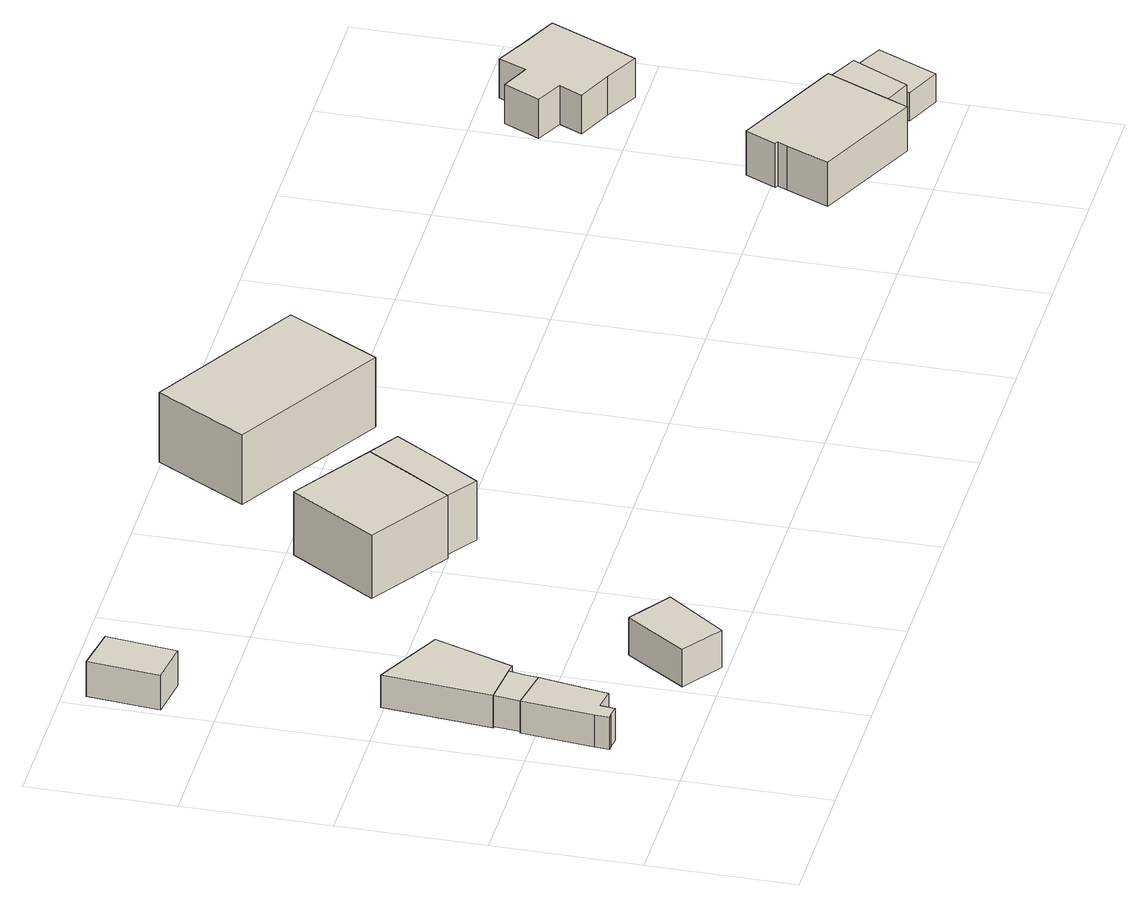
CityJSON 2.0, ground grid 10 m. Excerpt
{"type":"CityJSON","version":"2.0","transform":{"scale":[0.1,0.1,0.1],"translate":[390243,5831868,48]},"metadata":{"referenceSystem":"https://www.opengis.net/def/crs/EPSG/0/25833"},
"CityObjects":{
"building1":{"type":"Building","attributes":{"Gemeindeschluessel":"11000003","BezugspunktDach":"2200","function":"31001_2723","measuredHeight":2.38,"storeysAboveGround":1},"address":[{"country":"Germany","locality":"Berlin","thoroughfareNumber":"1 (2)","thoroughfareName":"Lübarser Weg"}],"geometry":[{"type":"Solid","lod":"1","boundaries":[[[[0,1,2,3,4,5,6,7]],[[8,9,10,11,12,13,14,15]],[[8,15,7,6]],[[9,8,6,5]],[[10,9,5,4]],[[11,10,4,3]],[[12,11,3,2]],[[13,12,2,1]],[[14,13,1,0]],[[15,14,0,7]]]]}]},
"building2":{"type":"Building","attributes":{"Gemeindeschluessel":"11000003","BezugspunktDach":"2200","function":"51009_1610","measuredHeight":2.33,"storeysAboveGround":0},"address":[{"country":"Germany","locality":"Berlin"}],"geometry":[{"type":"Solid","lod":"1","boundaries":[[[[4,16,17,18,5]],[[19,20,21,22,23]],[[19,23,5,18]],[[20,19,18,17]],[[21,20,17,16]],[[22,21,16,4]],[[23,22,4,5]]]]}]},
"building3":{"type":"Building","attributes":{"Gemeindeschluessel":"11000003","BezugspunktDach":"2200","function":"31001_2463","measuredHeight":2.38,"storeysAboveGround":1},"address":[{"country":"Germany","locality":"Berlin","thoroughfareNumber":"1 (1)","thoroughfareName":"Lübarser Weg"}],"geometry":[{"type":"Solid","lod":"1","boundaries":[[[[17,24,25,26,18]],[[27,28,29,30,31]],[[27,31,18,26]],[[28,27,26,25]],[[29,28,25,24]],[[30,29,24,17]],[[31,30,17,18]]]]}]},
"building4":{"type":"Building","attributes":{"Gemeindeschluessel":"11000003","BezugspunktDach":"2200","function":"31001_2723","measuredHeight":2.62,"storeysAboveGround":1},"address":[{"country":"Germany","locality":"Berlin","thoroughfareNumber":"3 (1)","thoroughfareName":"Lübarser Weg"}],"geometry":[{"type":"Solid","lod":"1","boundaries":[[[[32,33,34,35]],[[36,37,38,39]],[[36,39,35,34]],[[37,36,34,33]],[[38,37,33,32]],[[39,38,32,35]]]]}]},
"building5":{"type":"Building","attributes":{"Gemeindeschluessel":"11000003","BezugspunktDach":"2200","function":"51009_1610","measuredHeight":3.41,"storeysAboveGround":0},"address":[{"country":"Germany","locality":"Berlin"}],"geometry":[{"type":"Solid","lod":"1","boundaries":[[[[40,41,42,43]],[[44,45,46,47]],[[44,47,43,42]],[[45,44,42,41]],[[46,45,41,40]],[[47,46,40,43]]]]}]},
"building6":{"type":"Building","attributes":{"Gemeindeschluessel":"11000003","BezugspunktDach":"2200","function":"31001_1010","measuredHeight":5.3,"storeysAboveGround":1},"address":[{"country":"Germany","locality":"Berlin","thoroughfareNumber":"3","thoroughfareName":"Lübarser Weg"}],"geometry":[{"type":"Solid","lod":"1","boundaries":[[[[48,49,50,51,52]],[[53,54,55,56,57]],[[53,57,52,51]],[[54,53,51,50]],[[55,54,50,49]],[[56,55,49,48]],[[57,56,48,52]]]]}]},
"building7":{"type":"Building","attributes":{"Gemeindeschluessel":"11000003","BezugspunktDach":"2200","function":"51009_1610","measuredHeight":4.97,"storeysAboveGround":0},"address":[{"country":"Germany","locality":"Berlin"}],"geometry":[{"type":"Solid","lod":"1","boundaries":[[[[58,59,60,50,48]],[[61,62,63,64,65]],[[61,65,48,50]],[[62,61,50,60]],[[63,62,60,59]],[[64,63,59,58]],[[65,64,58,48]]]]}]},
"building8":{"type":"Building","attributes":{"Gemeindeschluessel":"11000003","BezugspunktDach":"2200","function":"31001_1010","measuredHeight":5.22,"storeysAboveGround":2},"address":[{"country":"Germany","locality":"Berlin","thoroughfareNumber":"5","thoroughfareName":"Lübarser Weg"}],"geometry":[{"type":"Solid","lod":"1","boundaries":[[[[66,67,68,69]],[[70,71,72,73]],[[70,73,69,68]],[[71,70,68,67]],[[72,71,67,66]],[[73,72,66,69]]]]}]},
"building9":{"type":"Building","attributes":{"Gemeindeschluessel":"11000003","function":"31001_1312"},"address":[{"country":"Germany","locality":"Berlin","thoroughfareNumber":"4","thoroughfareName":"Lübarser Weg"}],"children":["building9-1","building9-2"]},
"building9-1":{"type":"BuildingPart","attributes":{"BezugspunktDach":"2200","measuredHeight":3.65,"storeysAboveGround":1},"parents":["building9"],"geometry":[{"type":"MultiSurface","lod":"1","boundaries":[[[74,75,76,77,78,79,80,81]],[[82,83,84,85,86,87,88,89]],[[82,89,81,80]],[[83,82,80,79]],[[84,83,79,78]],[[85,84,78,77]],[[86,85,77,76]],[[90,91,76,75]],[[88,87,75,74]],[[89,88,74,81]],[[92,87,86,91,90]]]}]},
"building9-2":{"type":"BuildingPart","attributes":{"BezugspunktDach":"2200","measuredHeight":2.91,"storeysAboveGround":1},"parents":["building9"],"geometry":[{"type":"Solid","lod":"1","boundaries":[[[[93,94,91,90]],[[86,95,96,87]],[[95,86,91,94]],[[96,95,94,93]],[[87,96,93,90]],[[86,87,90,91]]]]}]},
"building10":{"type":"Building","attributes":{"Gemeindeschluessel":"11000003","BezugspunktDach":"2200","function":"31001_2723","measuredHeight":2.11,"storeysAboveGround":1},"address":[{"country":"Germany","locality":"Berlin","thoroughfareNumber":"4 (2)","thoroughfareName":"Lübarser Weg"}],"geometry":[{"type":"Solid","lod":"1","boundaries":[[[[97,98,99,100,101]],[[102,103,104,105,106]],[[102,106,101,100]],[[103,102,100,99]],[[104,103,99,98]],[[105,104,98,97]],[[106,105,97,101]]]]}]},
"building11":{"type":"Building","attributes":{"Gemeindeschluessel":"11000003","BezugspunktDach":"2200","function":"31001_1312","measuredHeight":3.56,"storeysAboveGround":1},"address":[{"country":"Germany","locality":"Berlin","thoroughfareNumber":"6","thoroughfareName":"Lübarser Weg"}],"geometry":[{"type":"Solid","lod":"1","boundaries":[[[[107,108,109,110,111,112,113,114,115,116]],[[117,118,119,120,121,122,123,124,125,126]],[[117,126,116,115]],[[118,117,115,114]],[[119,118,114,113]],[[120,119,113,112]],[[121,120,112,111]],[[122,121,111,110]],[[123,122,110,109]],[[124,123,109,108]],[[125,124,108,107]],[[126,125,107,116]]]]}]}
},
"vertices":[
[27,51,28],[35,50,28],[36,60,28],[51,58,28],[59,105,28],[30,110,28],[25,61,28],[24,51,28],[25,61,4],[30,110,4],[59,105,4],[51,58,4],[36,60,4],[35,50,4],[27,51,4],[24,51,4],
[60,114,28],[62,125,28],[32,128,28],[32,128,5],[62,125,5],[60,114,5],[59,105,5],[30,110,5],
[68,124,28],[87,178,28],[39,202,28],[39,202,4],[87,178,4],[68,124,4],[62,125,4],[32,128,4],
[36,332,29],[42,380,29],[11,385,29],[6,336,29],[11,385,3],[42,380,3],[36,332,3],[6,336,3],
[123,2,38],[153,42,38],[124,62,38],[96,21,38],[124,62,10],[153,42,10],[123,2,10],[96,21,10],
[207,198,57],[226,227,57],[245,257,57],[189,293,57],[151,234,57],[189,293,10],[245,257,10],[226,227,10],[207,198,10],[151,234,10],
[227,184,57],[247,214,57],[266,244,57],[245,257,13],[266,244,13],[247,214,13],[227,184,13],[207,198,13],
[338,275,66],[374,338,66],[268,398,66],[232,336,66],[268,398,14],[374,338,14],[338,275,14],[232,336,14],
[679,12,77],[686,28,77],[705,69,77],[629,104,77],[619,83,77],[621,82,77],[618,75,77],[605,46,77],[618,75,44],[621,82,44],[619,83,44],[629,104,44],[705,69,44],[686,28,44],[679,12,44],[605,46,44],[686,28,74],[705,69,74],[686,28,67],
[708,19,74],[728,58,74],[728,58,44],[708,19,44],
[732,6,69],[751,47,69],[728,58,69],[708,19,69],[707,17,69],[708,19,48],[728,58,48],[751,47,48],[732,6,48],[707,17,48],
[667,233,68],[659,217,68],[684,206,68],[708,194,68],[736,254,68],[712,265,68],[688,277,68],[680,258,68],[660,267,68],[648,242,68],[660,267,39],[680,258,39],[688,277,39],[712,265,39],[736,254,39],[708,194,39],[684,206,39],[659,217,39],[667,233,39],[648,242,39]
]}
